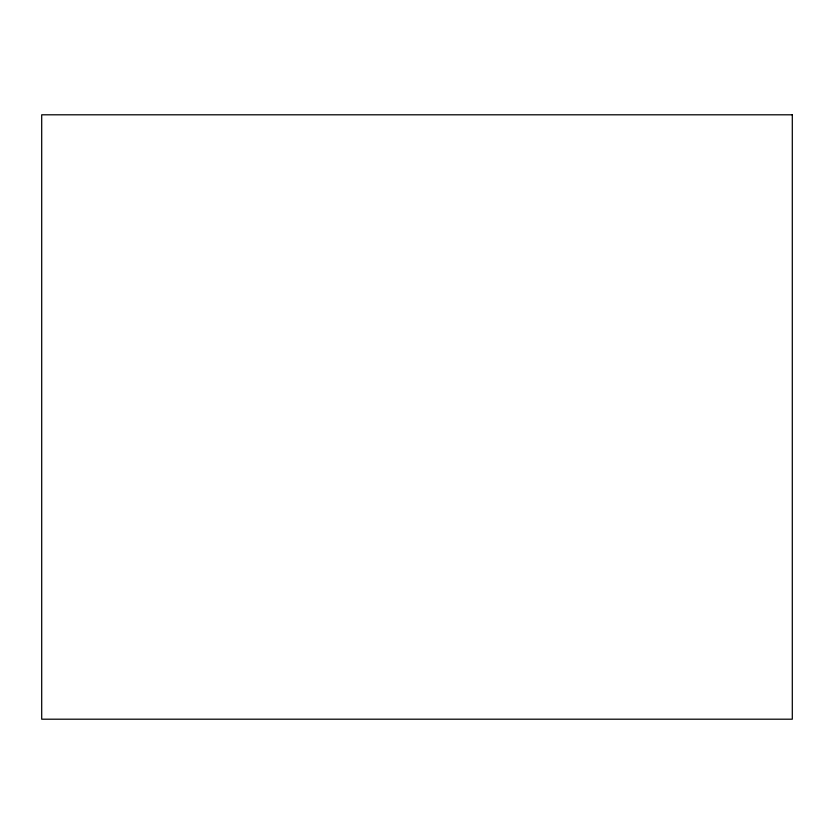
<?xml version="1.0" encoding="UTF-8"?>
<svg xmlns="http://www.w3.org/2000/svg" width="834" height="834" viewBox="0 0 834 834"><rect width="100%" height="100%" fill="white"/><g stroke="black" fill="none" stroke-linecap="round" stroke-linejoin="round"><path stroke-width="1.25" d="M792.3 114.8L41.7 114.8L41.7 719.2L792.3 719.2L792.3 114.8"/></g></svg>
